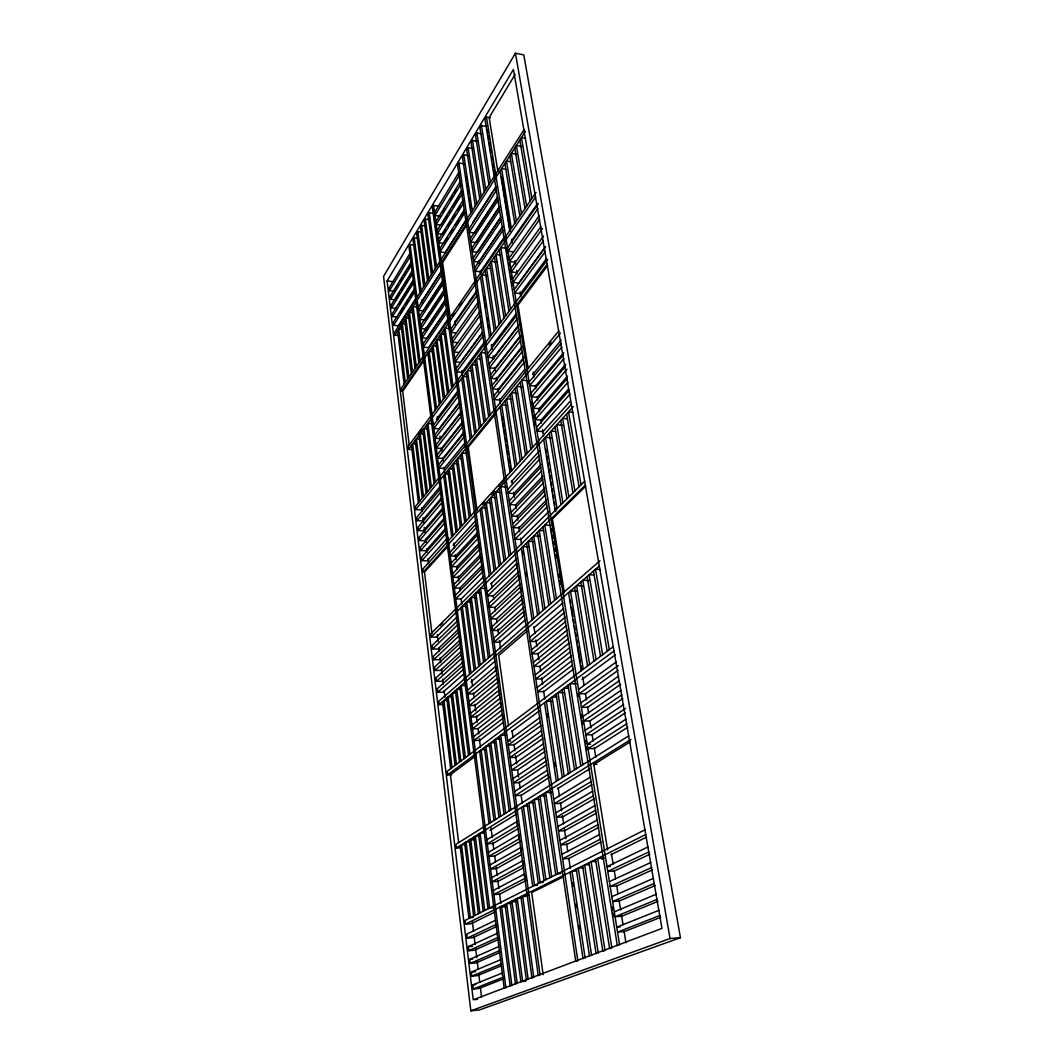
<?xml version="1.0" encoding="UTF-8"?>
<svg xmlns="http://www.w3.org/2000/svg" width="1064" height="1064" viewBox="0 0 1064 1064"><rect width="100%" height="100%" fill="white"/><g stroke="black" fill="none" stroke-linecap="round" stroke-linejoin="round"><path stroke-width="1.5" d="M515.442 53.2L383.559 276.401L470.833 1010.8L479.372 1009.962L680.441 937.69L523.781 54.902L515.442 53.2L670.041 938.541L470.833 1010.8M387.097 280.949L513.42 69.453L661.954 928.42L473.227 999.761L387.097 280.949L392.789 281.667M415.013 245.305L410.119 244.627L408.962 246.555L504.23 988.469M417.487 238.256L414.202 237.804L413.032 239.746L419.921 292.68M421.597 232.178L417.886 231.646L416.702 233.615L423.698 286.761M425.347 225.954L421.623 225.408L420.426 227.403L427.515 280.776M429.138 219.65L425.401 219.104L424.19 221.126L431.399 274.712M432.982 213.279L429.218 212.707L427.994 214.768L435.322 268.567M433.58 205.418L432.343 207.493L538.251 975.621L540.086 974.93L433.58 205.418L438.634 206.19M458.956 163.045L457.613 165.292L575.77 961.457L577.792 960.699L458.956 163.045L464.17 163.909M469.051 155.81L463.811 154.932L462.441 157.219L470.833 212.973M473.4 148.627L468.12 147.723L466.737 150.037L475.262 206.03M477.789 141.339L472.496 140.421L471.099 142.762L479.758 198.995M480.928 133.718L476.925 133.013L475.502 135.394L484.32 191.866M486.767 126.47L481.42 125.512L479.97 127.919L488.935 184.644M490.504 117.811L486.474 117.08L485.011 119.527L617.346 945.776M515.082 74.453L489.161 117.572L497.859 171.331M409.866 253.538L389.118 287.918L389.437 290.645L394.199 291.23M434.591 212.587L458.77 172.528M389.437 290.645L410.225 256.344M459.209 175.467L434.99 215.46L440.044 216.218M410.983 262.316L390.142 296.484L390.475 299.223L395.249 299.809L399.452 292.999M435.841 221.605L460.153 181.758M395.875 288.504L397.55 285.764M400.064 281.654L402.578 277.544M404.24 274.805L405.916 272.065M407.592 269.325L409.268 266.585M442.571 212.095L444.247 209.342M450.139 199.713L452.666 195.577M454.341 192.823L456.017 190.07M390.475 299.223L411.356 265.135M460.592 184.724L436.24 224.491L441.307 225.236L447.226 215.66M412.127 271.147L391.18 305.089L391.512 307.855L396.3 308.427M437.091 230.662L461.523 191.055M401.128 290.286L407.858 279.393M409.534 276.68L411.223 273.953M448.915 212.92L450.604 210.18M452.293 207.453L459.063 196.508M460.752 193.768L462.441 191.028M391.512 307.855L412.486 273.98M461.976 194.034L437.49 233.575L442.584 234.306L445.218 230.077M413.258 280.018L392.217 313.76L392.549 316.54L397.351 317.099M438.355 239.786L462.92 200.404M398.933 304.198L413.018 281.654M447.864 225.847L450.498 221.631M452.267 218.812L454.9 214.582M457.533 210.353L460.18 206.137M392.549 316.54L413.63 282.864M463.359 203.41L438.754 242.712L443.861 243.43M414.415 288.942L393.268 322.472L393.6 325.265L398.415 325.81L416.17 298M439.618 248.963L464.316 209.821M399.998 312.896L403.535 307.297M405.304 304.49L407.964 300.301M409.733 297.494L413.258 291.895M444.752 242.033L447.399 237.831M450.045 233.628L452.705 229.425M455.352 225.222L458.89 219.623M460.659 216.83L464.197 211.217M393.6 325.265L414.774 291.815M464.755 212.84L440.031 251.915L445.151 252.62L466.484 219.211M524.06 129.648L394.465 332.513L394.784 335.2L398.002 335.546M394.784 335.2L525.483 131.311M466.591 225.236L442.637 262.529L450.444 318.748M421.238 302.296L441.959 270.256M472.589 222.881L496.01 186.666M418.219 307.376L441.281 271.719L441.693 274.698L418.591 310.276L423.578 310.874M468.825 229.159L495.957 187.211M496.462 190.363L469.277 232.218L474.597 232.989L497.526 197.971M419.389 316.487L442.571 281.069L442.983 284.061L419.761 319.413L424.762 319.985L444.539 290.153M470.248 238.775L497.54 197.093M424.469 309.504L443.249 280.829M498.045 200.258L470.714 241.861L476.047 242.619L499.881 206.655M420.573 325.651L443.874 290.472L444.287 293.491L420.945 328.59L425.959 329.162L444.938 300.873M471.698 248.457L499.122 207.028M499.641 210.22L472.163 251.57L477.497 252.314L500.546 217.947M421.756 334.867L445.178 299.928L445.59 302.974L422.142 337.833L427.169 338.379L447.146 308.959M473.148 258.193L500.732 217.043M501.25 220.261L473.613 261.332L478.973 262.063M422.953 344.138L446.481 309.451L446.907 312.51L423.339 347.117L428.38 347.662L448.449 318.442M474.611 268.008L502.341 227.111M479.904 260.693L503.073 226.552M502.86 230.356L475.076 271.147L480.449 271.865L504.682 236.594M536.083 192.411L401.195 388.453L401.527 391.233L535.697 196.96M452.267 316.088L454.102 313.441M459.595 305.474L461.43 302.814M423.698 360.909L402.711 391.246L409.174 444.819M454.581 322.565L477.244 290.046M511.239 241.249L537.679 203.304M450.737 329.281L476.552 292.281M507.515 247.885L538.198 203.902M477.031 295.46L451.163 332.38L456.403 332.979M537.852 208.624L508.047 251.171L513.646 251.969M452.08 339.004L478.707 301.405M509.177 258.206L539.102 215.846M478.507 305.488L452.519 342.129L457.759 342.714M539.687 219.251L509.709 261.518L515.322 262.289M453.437 348.793L480.183 311.38M510.853 268.58L540.951 226.526M480.01 315.569L453.876 351.945L459.143 352.503M542.494 228.64L511.385 271.918L517.011 272.677M454.807 358.648L481.54 321.594M512.529 279.034L543.558 236.048M481.513 325.73L455.246 361.813L460.513 362.358L482.059 333.032M543.385 240.77L513.074 282.399L518.713 283.144L545.273 246.981M456.177 368.556L482.551 332.673M514.218 289.568L545.633 246.808M483.029 335.945L456.616 371.748L461.909 372.28L484.559 341.85M545.26 251.623L514.763 292.946L520.429 293.677L546.151 259.111M547.707 259.443L408.164 446.441L408.51 449.327L412.247 449.607M418.192 434.644L422.115 429.404M408.51 449.327L547.295 264.111M547.654 265.614L517.982 305.129L528.156 368.25M436.426 419.349L458.385 390.302M491.302 346.758L516.24 313.76M433.407 425.268L457.986 392.829L458.424 396.047L433.806 428.393L438.967 428.819L459.781 401.713M487.418 353.979L516.519 315.569M517.064 319L487.911 357.304L493.417 357.903L518.7 324.959M434.671 435.083L459.382 402.923L459.821 406.169L435.083 438.235L440.243 438.647L461.164 411.781M488.974 364.42L518.235 326.315M518.793 329.774L489.467 367.772L494.986 368.344L520.429 335.665M435.947 444.965L460.779 413.098L461.231 416.357L436.36 448.144L441.533 448.543L462.561 421.903M490.531 374.914L519.977 337.142M520.535 340.626L491.036 378.292L496.569 378.851L522.158 346.452M437.224 454.913L462.188 423.326L462.641 426.624L437.637 458.105L442.837 458.478L463.971 432.09M492.113 385.487L521.719 348.048M522.278 351.546L492.619 388.892L498.165 389.424L523.9 357.318M438.514 464.915L463.611 433.633L464.064 436.945L438.927 468.12L444.14 468.493L465.394 442.358M493.696 396.141L523.475 359.02M524.047 362.545L494.201 399.559L499.774 400.077L524.619 369.527M558.826 330.864L415.386 506.584L415.745 509.576L420.812 509.869L439.804 486.9M548.931 344.789L550.979 342.276M415.745 509.576L560.475 333.072M495.731 413.697L468.253 447.133L477.044 510.441M532.678 374.608L561.18 340.161M440.124 489.241L416.702 517.45L417.088 520.602L422.155 520.881L441.666 497.699M561.247 343.313L529.194 381.936L529.766 385.527L535.564 386.099L563.721 352.649M417.088 520.602L440.536 492.486M529.766 385.527L561.898 347.01M441.427 499.428L417.899 527.345L418.285 530.524L423.366 530.776L442.784 508.06M563.255 354.924L531.003 393.188L531.574 396.806L537.4 397.351L565.729 364.221M418.285 530.524L441.853 502.7M531.574 396.806L563.907 358.648M442.744 509.683L419.096 537.293L419.482 540.499L424.576 540.738L444.1 518.261M565.25 366.654L532.825 404.519L533.41 408.15L539.249 408.696L567.577 376.071M419.482 540.499L443.169 512.968M533.41 408.15L566.979 369.155M444.074 520.003L420.293 547.308L420.679 550.527L425.799 550.753L445.417 528.529M567.285 378.438L534.66 415.931L535.245 419.588L541.097 420.107L568.509 389.052M420.679 550.527L444.499 523.315M535.245 419.588L567.95 382.215M445.404 530.377L421.504 557.39L421.903 560.622L427.023 560.834L447.838 537.639M569.346 390.302L536.509 427.422L537.094 431.106L542.973 431.612L570.557 400.862M421.903 560.622L445.829 533.716M537.094 431.106L570.011 394.119M571.488 404.24L422.9 569.014L423.273 572.113L573.243 406.674M482.511 504.389L484.692 501.969M491.249 494.72L494.521 491.089M498.896 486.261L503.259 481.42M448.569 545.593L424.509 572.073L431.957 633.798M453.011 545.406L476.486 519.737M511.146 481.832L539.089 451.269M449.806 552.495L476.06 523.927L476.552 527.412L450.232 555.887L455.565 556.113L477.63 532.439M507.621 489.586L538.943 455.512M539.541 459.262L508.153 493.204L513.859 493.576L540.924 464.542M451.176 563.109L477.576 534.873L478.055 538.397L451.615 566.527L456.948 566.74L479.146 543.345M509.31 500.945L540.818 467.256M541.416 471.033L509.856 504.589L515.574 504.935L542.8 476.233M452.546 573.802L479.093 545.912L479.585 549.45L452.985 577.22L458.345 577.419L480.649 554.331M511.013 512.383L542.72 479.079M543.318 482.883L511.558 516.053L517.303 516.386L544.688 488.017M453.929 584.548L480.622 557.004L481.114 560.582L454.381 588.006L459.754 588.179L482.178 565.37M512.728 523.9L544.622 490.996M545.234 494.827L513.287 527.598L519.033 527.904L546.59 499.881M455.326 595.375L482.165 568.189L482.657 571.78L455.778 598.846L461.164 599.005L483.721 576.502M514.457 535.485L546.55 502.993M547.162 506.85L515.016 539.209L520.788 539.501L548.519 511.824M584.774 481.154L430.694 633.851L431.08 637.07L436.307 637.163L456.469 617.466M440.23 625.619L442.584 623.278M431.08 637.07L585.439 484.998M585.745 486.195L552.455 518.926L564.399 593.034M490.85 583.883L516.944 558.401M457.081 621.336L432.104 645.569L432.516 648.974L437.769 649.053L459.355 628.412M432.516 648.974L457.533 624.861M487.711 595.774L517.45 567.112L516.891 563.335L487.206 592.116L487.711 595.774L493.324 595.946L518.461 571.927M458.504 632.362L433.394 656.249L433.806 659.667L439.06 659.733L460.765 639.398M433.806 659.667L458.956 635.913M489.307 607.238L519.219 578.976L518.647 575.172L488.802 603.567L489.307 607.238L494.933 607.398L520.216 583.71M459.927 643.467L434.684 666.995L435.096 670.44L440.376 670.48L460.978 651.567M435.096 670.44L460.38 647.032M490.903 618.783L520.988 590.932L520.429 587.102L490.398 615.085L490.903 618.783L496.542 618.929L521.985 595.574M461.364 654.639L435.987 677.808L436.4 681.279L441.693 681.306L463.625 661.582M436.4 681.279L461.829 658.23M492.512 630.407L522.783 602.969L522.211 599.112L491.994 626.683L492.512 630.407L498.165 630.526L523.754 607.531M462.8 665.891L437.291 688.687L437.716 692.185L443.01 692.185L463.838 673.858M437.716 692.185L463.266 669.509M494.135 642.111L524.579 615.098L524.007 611.215L493.616 638.36L494.135 642.111L499.814 642.217L525.549 619.567M599.963 560.781L438.794 701.243L439.193 704.581L443.183 704.581M439.193 704.581L599.404 565.902M526.933 631.245L498.723 655.557L508.486 725.701M470.966 681.864L494.893 661.316M533.942 627.8L562.909 602.929M467.548 690.23L495.704 666.29L496.223 670.094L468.027 693.901L473.547 693.901L496.994 674.283M529.646 637.429L563.481 608.674M564.133 612.784L530.231 641.393L536.15 641.499L565.21 617.173M469.038 701.735L497.34 678.22L497.872 682.051L469.503 705.432L475.049 705.419L498.63 686.134M531.495 649.838L565.543 621.549M566.208 625.698L532.093 653.828L538.025 653.908L567.258 629.994M470.527 713.319L499.003 690.217L499.535 694.074L471.006 717.043L476.552 717.016L500.266 698.064M533.357 662.34L567.617 634.53M568.282 638.706L533.955 666.357L539.913 666.41L569.333 642.909M472.03 724.983L500.665 702.307L501.197 706.19L472.509 728.734L478.082 728.68L501.929 710.087M535.232 674.922L569.719 647.604M570.384 651.806L535.83 678.965L541.802 679.005L571.421 655.916M473.547 736.727L502.341 714.476L502.886 718.386L474.025 740.504L479.611 740.424L503.365 722.363M537.121 687.61L571.82 660.784M572.499 665.027L537.732 691.68L543.717 691.693L573.523 669.03M613.356 646.659L447.213 771.334L447.638 774.818L451.695 774.725M447.638 774.818L614.088 650.902M475.714 755.945L450.418 774.698L458.624 842.515M511.545 731.487L539.461 710.872M582.008 679.457L615.245 654.919M539.701 717.721L507.728 741.036L510.627 740.996M578.523 689.432L616.136 662.021M540.326 721.858L508.273 745.013L514.098 744.933L540.964 725.661M618.264 665.532L579.228 693.755L585.479 693.755L618.211 670.293M509.457 753.511L541.629 730.689M580.705 702.971L618.583 676.106M542.254 734.852L510.002 757.515L515.841 757.408L542.879 738.549M619.368 680.641L581.409 707.321L587.687 707.307L620.644 684.312M511.186 766.08L543.571 743.749M582.899 716.617L621.043 690.31M544.196 747.939L511.744 770.11L517.596 769.977L544.808 751.53M621.828 694.885L583.604 721.006L589.908 720.953L622.866 698.609M512.941 778.728L545.526 756.903M585.107 730.37L623.517 704.634M546.151 761.119L513.5 782.798L519.378 782.639L546.75 764.604M625.685 708.331L585.825 734.798L592.143 734.719L625.326 712.853M514.71 791.47L547.495 770.15M626.018 719.078L587.341 744.228L590.507 744.188M548.12 774.406L515.269 795.566L521.161 795.38L550.088 776.893M626.816 723.72L588.059 748.684L594.404 748.577L627.827 727.231M628.758 735.849L455.991 844.311L456.429 847.942L460.552 847.742M456.429 847.942L630.939 739.44M607.624 850.083L593.779 764.457L630.061 741.98M490.025 830.346L516.718 813.88M549.942 793.385L551.79 792.241L545.699 792.441L557.656 873.757L560.755 873.584M557.47 788.743L589.775 768.807M486.82 839.802L517.104 821.461L517.676 825.624L487.339 843.805L493.058 843.539L518.035 828.67M553.759 799.25L590.44 777.026M591.172 781.548L554.397 803.599L560.555 803.386L591.85 784.753M488.443 852.331L518.899 834.482L519.471 838.671L488.961 856.36L494.694 856.068L521.214 840.813M555.78 812.869L592.715 791.217M593.446 795.779L556.432 817.232L562.603 816.992L594.124 798.865M490.065 864.939L520.695 847.596L521.28 851.812L490.584 868.995L496.343 868.676L521.613 854.631M557.829 826.582L595.015 805.514M595.747 810.116L558.48 830.984L564.678 830.718L596.399 813.082M491.701 877.64L522.517 860.803L523.102 865.045L492.22 881.724L497.992 881.378L523.435 867.759M559.89 840.387L597.316 819.945M598.061 824.573L560.542 844.829L566.753 844.537L598.7 827.42M493.35 890.435L524.353 874.103L524.951 878.385L493.882 894.531L499.668 894.172L526.667 880.234M561.965 854.312L599.657 834.482M600.402 839.15L562.63 858.794L568.854 858.462L601.014 841.863M645.01 829.787L465.128 920.347L465.58 924.124L471.192 923.725L494.973 911.981M465.58 924.124L645.821 834.482M563.282 876.896L531.721 892.536L543.145 974.664M601.998 859.14L604.126 858.089L597.675 858.435L611.853 947.838L609.645 948.676L595.561 859.486M610.922 854.725L646.606 837.115M495.478 920.307L466.79 934.112L467.282 938.116L472.908 937.69L497.487 926.106M648.122 846.851L607.025 866.628L610.284 866.442M467.282 938.116L496.01 924.483M648.987 851.838L607.797 871.389L614.314 871.017L649.825 854.272M499.162 939.086L474.438 950.245L468.785 950.697L468.306 946.667L497.154 933.367M609.433 881.591L650.822 862.492M468.785 950.697L497.686 937.557M651.7 867.519L610.204 886.392L616.748 885.98L652.525 869.833M500.838 952.16L475.967 962.893L470.315 963.372L469.823 959.302L498.843 946.508M611.853 896.673L653.562 878.279M470.315 963.372L499.375 950.737M654.44 883.346L612.638 901.514L619.195 901.075L655.238 885.514M500.532 959.755L471.352 972.031L471.844 976.127L477.523 975.621L501.064 965.926M614.3 911.875L656.315 894.186M471.844 976.127L501.078 964.011M657.193 899.306L615.085 916.756L621.669 916.29L657.978 901.341M504.243 978.587L479.079 988.443L473.387 988.961L472.895 984.852L502.248 973.081M659.095 910.252L616.761 927.21L620.059 926.957M473.387 988.961L502.793 977.364M659.986 915.412L617.559 932.131L624.169 931.625L660.744 917.301M474.65 999.628L477.51 999.349M472.895 984.852L475.741 984.586M525.669 981.234L522.663 981.513L511.93 901.075L516.359 900.782M472.775 971.911L475.608 971.671M469.823 959.302L472.655 959.076M670.041 938.541L680.441 937.69M468.306 946.667L472.536 946.335M473.227 917.487L470.408 917.687L461.537 844.763L465.686 844.563M505.919 905.956L501.53 906.249L511.89 985.57M501.357 906.954L505.733 906.661M492.499 907.818L489.626 908.004L480.103 833.218L484.359 833.032M516.146 901.527L510.241 901.913L520.921 982.165M511.106 903.389L506.69 903.682L517.237 983.562M528.609 895.369L522.624 895.755L533.769 977.311L531.973 977.989L520.894 896.62L526.866 896.234M521.692 898.149L517.237 898.442L528.17 979.425M543.185 882.402L540.14 882.575L528.835 802.921L533.33 802.761M537.506 885.248L534.487 885.421L523.395 806.299L527.85 806.153M576.715 870.937L571.993 871.203L585.107 957.946M589.403 864.66L584.628 864.926L598.247 952.972M583.006 867.825L578.257 868.091L591.624 955.485M595.893 861.441L591.092 861.707L604.99 950.431L602.822 951.256L589.017 862.731M474.89 838.884L470.687 839.07L479.877 912.912M470.607 839.922L473.4 839.802M470.261 841.744L466.085 841.93L475.116 915.319M479.585 835.971L475.369 836.158L484.719 910.478M538.889 799.33L534.367 799.476L545.885 879.689M546.045 795.792L539.993 795.978L551.724 876.749M593.779 764.457L596.957 764.378M485.357 749.814L481.127 749.881L490.61 822.578M495.053 742.645L490.77 742.699L500.599 816.301M490.172 746.25L485.916 746.316L495.571 819.466M500 738.975L495.704 739.028L505.706 813.096M506.464 735.237L500.705 735.304L510.893 809.85M447.904 700.511L443.901 700.511L452.067 767.689M552.389 701.322L546.337 701.336L558.241 780.125M452.173 696.84L448.144 696.84L456.456 764.404M556.672 697.04L552.11 697.04L564.239 776.361M460.885 689.352L456.802 689.339L465.407 757.688M564.093 692.691L557.962 692.677L570.331 772.531M456.496 693.116L452.439 693.116L460.898 761.066M465.327 685.522L461.217 685.509L469.969 754.256M568.535 688.262L563.92 688.248L576.515 768.647M576.156 683.78L569.958 683.753L582.806 764.697M466.378 606.427L462.295 606.307L471.019 673.153M470.86 602.038L466.764 601.905L475.635 669.123M475.409 597.582L471.286 597.449L480.316 665.053M486.088 588.538L480.529 588.339L489.866 656.714M480.024 593.06L475.874 592.927L485.064 660.917M576.635 591.145L570.477 590.946L583.258 669.243M582.793 585.878L576.595 585.652L589.616 664.481M589.03 580.505L582.806 580.279L596.079 659.627M593.818 574.999L589.11 574.813L602.65 654.692M600.256 569.453L595.521 569.267L609.326 649.678M528.795 546.83L522.956 546.55L533.822 618.423M534.155 541.576L528.303 541.297L539.355 613.596M539.608 536.256L533.716 535.95L544.967 608.701M543.651 530.776L539.209 530.537L550.673 603.727M550.753 525.377L544.795 525.044L556.472 598.686M485.676 508.087L481.527 507.834L490.837 574.241M490.398 502.913L486.235 502.647L495.704 569.413M495.186 497.659L490.996 497.393L500.639 564.532M500.053 492.326L495.837 492.06L505.639 559.571M506.384 487.019L500.745 486.647L510.72 554.543M448.955 474.158L445.018 473.879L453.065 535.564M453.158 469.064L449.194 468.785L457.374 530.776M457.4 463.917L453.424 463.625L461.736 525.935M461.709 458.69L457.706 458.398L466.165 521.028M466.085 453.41L462.055 453.104L470.66 516.053M416.41 444.087L412.646 443.794L419.655 501.357M420.16 439.099L416.383 438.807L423.512 496.649M423.964 434.059L420.174 433.753L427.409 491.874M551.352 437.849L545.433 437.357L557.057 508.632M427.821 428.952L424.004 428.632L431.359 487.033M555.541 431.519L551.072 431.133L562.909 502.833M432.995 423.898L427.888 423.459L435.349 482.138M562.789 425.347L556.791 424.815L568.854 496.928M567.125 418.817L562.603 418.405L574.893 490.943M505.866 405.198L501.663 404.799L511.611 470.647M573.057 412.313L568.509 411.888L581.037 484.865M510.853 399.16L506.61 398.761L516.732 464.955M515.894 393.042L511.638 392.629L521.945 459.183M522.451 386.977L516.732 386.418L527.225 453.331M527.651 380.686L521.905 380.101L532.585 447.385M467.109 376.856L463.106 376.457L471.685 437.623M471.525 371.017L467.495 370.604L476.22 432.064M475.994 365.085L471.951 364.659L480.808 426.438M432.915 351.719L429.098 351.306L436.559 408.403M480.516 359.087L476.459 358.648L485.477 420.732M436.852 346.053L433.021 345.627L440.589 402.99M485.118 352.995L481.021 352.543L490.198 414.933M440.842 340.307L436.985 339.882L444.686 397.51M401.993 329.361L398.761 329.002L405.278 382.521M444.885 334.495L441.015 334.069L448.822 391.951M405.53 323.882L402.285 323.509L408.895 377.268M448.968 328.616L445.084 328.164L453.025 386.325M409.108 318.322L405.849 317.95L412.566 371.935M412.726 312.71L409.454 312.324L416.277 366.535M418.046 307.217L413.098 306.632L420.027 361.082M487.339 275.549L481.926 274.831L491.063 335.36M490.624 268.7L486.541 268.141L495.837 328.962M496.702 262.116L491.222 261.372L500.678 322.472M500.093 255.067L495.957 254.495L505.586 315.902M506.318 248.324L500.772 247.526L510.56 309.225M505.719 169.282L501.583 168.591L511.332 228.374M510.6 161.728L506.451 161.023L516.359 221.059M516.944 154.293L511.372 153.336L521.466 213.651M521.972 146.513L516.373 145.542L526.64 206.137M525.656 138.387L521.44 137.628L531.88 198.502M519.804 140.169L530.205 200.963M566.62 413.989L579.069 486.82M593.459 571.049L607.185 651.301M514.763 148.042L524.978 208.557M560.741 420.466L572.951 492.871M587.075 576.568L600.535 656.288M509.789 155.796L519.831 216.032M554.956 426.85L566.939 498.83M580.798 582.008L593.991 661.183M504.881 163.457L514.75 223.413M549.25 433.128L561.021 504.695M574.627 587.355L587.567 666.011M501.45 177.09L510.241 231.194M511.584 239.387L512.117 242.659M515.043 260.693L515.574 263.978M516.652 270.456L517.184 273.82M520.11 291.855L520.908 296.763M533.17 372.187L533.982 377.108M535.312 385.301L535.844 388.586M537.174 396.779L537.706 400.064M539.036 408.257L539.568 411.542M540.911 419.735L541.443 423.007M542.507 429.577L543.571 436.134M545.712 449.247L546.244 452.519M546.776 455.804L547.308 459.076M547.84 462.361L548.372 465.646M548.904 468.918L549.436 472.203M549.968 475.475L550.5 478.76M551.032 482.032L551.578 485.317M552.11 488.589L552.642 491.874M553.174 495.146L553.706 498.431M554.238 501.703L554.77 504.988M555.302 508.273L555.834 511.545M570.238 600.083L570.769 603.355M571.302 606.64L572.898 616.482M573.429 619.753L573.962 623.038M574.494 626.31L575.039 629.595M575.571 632.867L576.103 636.152M576.635 639.424L577.167 642.709M577.699 645.981L580.359 662.38M580.904 665.665L581.436 668.937M582.766 677.143L584.096 685.336M585.426 693.529L586.503 700.085M587.567 706.656L588.631 713.213M589.961 721.405L591.025 727.962M592.089 734.519L593.167 741.076M594.231 747.633L595.827 757.475M611.561 854.206L613.157 864.048M614.221 870.605L615.564 878.798M616.628 885.354L617.958 893.561M619.022 900.117L620.618 909.946M621.429 914.867L623.025 924.709M624.089 931.266L625.951 942.744M500.04 170.998L509.749 230.689M543.638 439.326L555.195 510.467M568.548 592.608L581.25 670.759M486.474 117.08L619.594 944.925M531.069 401.979L531.601 405.251M532.12 408.536L532.652 411.808M533.17 415.093L533.702 418.365M534.221 421.637L534.753 424.922M487.285 129.715L487.804 132.96M488.336 136.192L488.855 139.437M489.374 142.682L489.892 145.914M490.411 149.16L490.93 152.405M491.714 157.259L492.233 160.504M492.752 163.75L493.27 166.982M493.789 170.227L494.308 173.472M506.57 249.934L507.089 253.179M507.608 256.424L508.14 259.669M508.659 262.914L509.177 266.146M509.696 269.392L510.215 272.637M510.733 275.882L511.252 279.127M511.771 282.359L512.289 285.604M551.272 528.635L551.804 531.907M552.322 535.165L552.854 538.437M553.373 541.709L553.892 544.967M554.424 548.239L554.942 551.511M555.475 554.77L555.993 558.041M558.613 574.374L559.132 577.646M559.664 580.904L560.183 584.176M577.712 693.462L578.231 696.694M581.09 714.476L581.609 717.708M582.128 720.94L582.633 724.172M585.227 740.331L585.745 743.55M586.264 746.782L586.783 750.014M611.92 906.754L612.452 909.999M612.97 913.245L613.489 916.476M481.42 125.512L490.424 182.303M499.229 249.774L508.964 311.38M520.243 382.136L530.856 449.301M542.999 526.813L554.61 600.309M568.016 685.189L580.784 765.974M476.925 133.013L485.783 189.565M494.441 256.703L504.004 318.016M515.096 388.413L525.523 455.219M537.44 532.279L548.838 605.336M562.005 689.671L574.52 769.897M472.496 140.421L481.207 196.734M489.719 263.54L499.122 324.56M510.028 394.598L520.269 461.044M531.973 537.666L543.159 610.284M556.086 694.087L568.362 773.767M582.58 865.936L596.119 953.783M468.12 147.723L476.699 203.796M505.014 400.702L515.082 466.79M485.051 270.283L494.308 331.01M526.587 542.973L537.573 615.152M550.261 698.423L562.311 777.571M576.249 869.089L589.523 956.27M463.811 154.932L472.243 210.765M466.152 177.036L466.644 180.321M467.136 183.607L467.628 186.892M468.12 190.177L468.626 193.462M469.357 198.383L469.862 201.668M470.354 204.953L470.847 208.238M478.76 260.773L479.252 264.058M480.25 270.615L480.742 273.9M484.213 296.883L484.705 300.168M485.197 303.453L485.689 306.738M487.418 318.229L487.924 321.514M488.416 324.799L488.908 328.084M491.382 344.497L492.127 349.431M493.084 355.682L493.603 359.273M494.84 367.479L495.345 370.764M496.329 377.334L496.822 380.619M498.058 388.826L498.551 392.111M499.548 398.681L500.293 403.602M502.274 416.742L502.767 420.014M503.259 423.299L503.751 426.584M504.243 429.869L504.988 434.79M505.48 438.075L505.985 441.361M506.477 444.646L506.969 447.931M507.462 451.216L507.954 454.501M508.698 459.422L509.191 462.707M509.696 465.992L510.188 469.277M511.917 480.768L512.409 484.053M513.646 492.26L514.391 497.181M515.628 505.387L516.12 508.672M517.117 515.242L517.849 520.163M518.846 526.733L519.591 531.654M520.575 538.224L521.573 544.795M522.557 551.365L523.049 554.637M525.776 572.698L526.268 575.983M533.942 626.882L534.926 633.452M535.91 640.009L536.908 646.58M537.892 653.15L538.889 659.72M539.874 666.277L540.618 671.211M541.603 677.768L542.6 684.338M543.584 690.908L544.821 699.115M547.056 713.891L547.548 717.176M554.477 763.141L554.969 766.426M558.188 787.772L559.425 795.978M560.409 802.549L561.646 810.755M562.391 815.676L563.627 823.882M564.372 828.816L565.849 838.658M566.593 843.592L567.83 851.799M568.828 858.369L570.304 868.211M572.538 882.987L573.031 886.272M575.757 904.334L576.249 907.619M578.962 925.68L579.468 928.965M500.093 406.714L509.975 472.456M480.463 276.946L489.546 337.381M521.267 548.213L532.067 619.953M544.515 702.692L556.339 781.309M570.025 872.187L583.032 958.717M479.558 354.512L488.682 416.795M499.162 488.389L509.084 556.153M543.864 793.571L555.741 874.728M475.01 360.576L483.974 422.554M494.281 493.776L504.03 561.167M538.184 797.109L549.849 877.694M470.514 366.575L479.332 428.247M489.467 499.083L499.056 566.101M532.599 800.58L544.037 880.62M466.085 372.48L474.757 433.846M484.719 504.323L494.148 570.969M527.092 804.012L538.317 883.492M454.754 321.341L455.219 324.626M461.67 370.684L462.361 375.619M491.382 582.886L492.073 587.82M493.231 596.039L493.696 599.338M494.84 607.557L495.305 610.842M496.449 619.075L496.915 622.36M497.832 628.944L498.524 633.878M499.455 640.462L500.599 648.681M512.117 730.928L513.048 737.512M513.965 744.095L514.883 750.665M515.574 755.6L516.732 763.832M517.649 770.416L518.567 776.986M519.259 781.92L520.176 788.504M521.107 795.087L522.251 803.307M461.709 378.319L470.248 439.379M480.037 509.483L489.307 575.77M521.666 807.376L532.692 886.325M429.218 212.707L436.586 266.599M443.768 330.066L451.681 388.134M460.659 454.807L469.211 517.649M479.039 589.815L488.323 658.071M499.096 736.501L509.23 810.888M425.401 219.104L432.649 272.756M439.711 335.931L447.492 393.733M456.336 460.074L464.742 522.61M474.398 594.377L483.535 662.247M494.122 740.212L504.07 814.133M515.535 899.279L526.401 980.09M421.623 225.408L428.752 278.848M435.708 341.73L443.369 399.266M452.067 465.287L460.34 527.491M469.836 598.886L478.813 666.357M489.214 743.869L498.989 817.312M417.886 231.646L424.908 284.859M431.758 347.449L439.299 404.719M447.851 470.421L455.991 532.319M465.327 603.328L474.145 670.426M484.373 747.46L493.975 820.464M505.028 904.506L515.521 984.2M414.202 237.804L421.118 290.791M422.089 299.596L422.528 302.881M425.746 327.566L426.172 330.851M437.331 416.41L437.756 419.695M439.911 436.147L440.336 439.445M441.414 447.665L441.839 450.95M442.691 457.533L443.129 460.832M443.981 467.402L444.632 472.349M453.849 543.092L454.501 548.027M455.352 554.597L456.004 559.544M456.855 566.115L457.294 569.413M458.145 575.996L458.797 580.931M459.648 587.501L460.074 590.799M461.151 599.019L461.803 603.953M471.671 679.643L472.522 686.214M473.387 692.797L474.025 697.731M474.89 704.315L475.741 710.898M476.393 715.833L477.244 722.416M478.108 729L478.747 733.934M479.399 738.868L480.463 747.088M490.983 827.712L492.273 837.581M492.911 842.515L493.776 849.099M494.627 855.682L495.492 862.252M496.13 867.187L497.207 875.419M497.846 880.354L498.923 888.586M499.561 893.521L500.851 903.389M427.861 353.102L435.269 410.119M443.688 475.502L451.695 537.081M460.885 607.704L469.557 674.43M479.611 751.011L489.041 823.563M499.907 907.06L510.201 986.208M410.119 244.627L505.892 987.844M411.928 308.454L418.83 362.837M426.637 425.121L434.072 483.708M459.808 686.746L468.506 755.36M478.587 834.163L488.043 908.802M408.297 314.133L415.08 368.277M422.78 430.282L430.082 488.589M455.405 690.549L463.957 758.778M473.866 837.102L483.162 911.263M404.692 319.732L411.382 373.65M469.211 839.988L478.348 913.683M418.963 435.376L426.159 493.403M451.056 694.313L459.475 762.143M401.155 325.278L407.725 378.957M415.186 440.403L422.275 498.165M446.774 698.024L455.046 765.455M464.622 842.848L473.6 916.077M421.796 507.688L422.195 510.986M423.007 517.583L423.605 522.53M424.217 527.478L424.815 532.426M425.627 539.009L426.026 542.308M426.824 548.904L427.236 552.203M428.034 558.799L428.646 563.747M437.304 634.623L438.102 641.22M438.913 647.816L439.312 651.115M440.11 657.712L440.722 662.659M441.52 669.243L442.132 674.19M442.73 679.138L443.342 684.086M444.14 690.682L444.952 697.266M472.323 921.464L473.533 931.359M474.132 936.307L475.143 944.553M475.542 947.838L476.752 957.733M477.151 961.031L478.162 969.277M478.773 974.225L479.771 982.458M480.383 987.405L481.58 997.301M397.643 330.744L404.121 384.197M411.462 445.377L418.431 502.86M442.544 701.681L450.684 768.74M460.1 845.654L468.918 918.432"/></g></svg>
